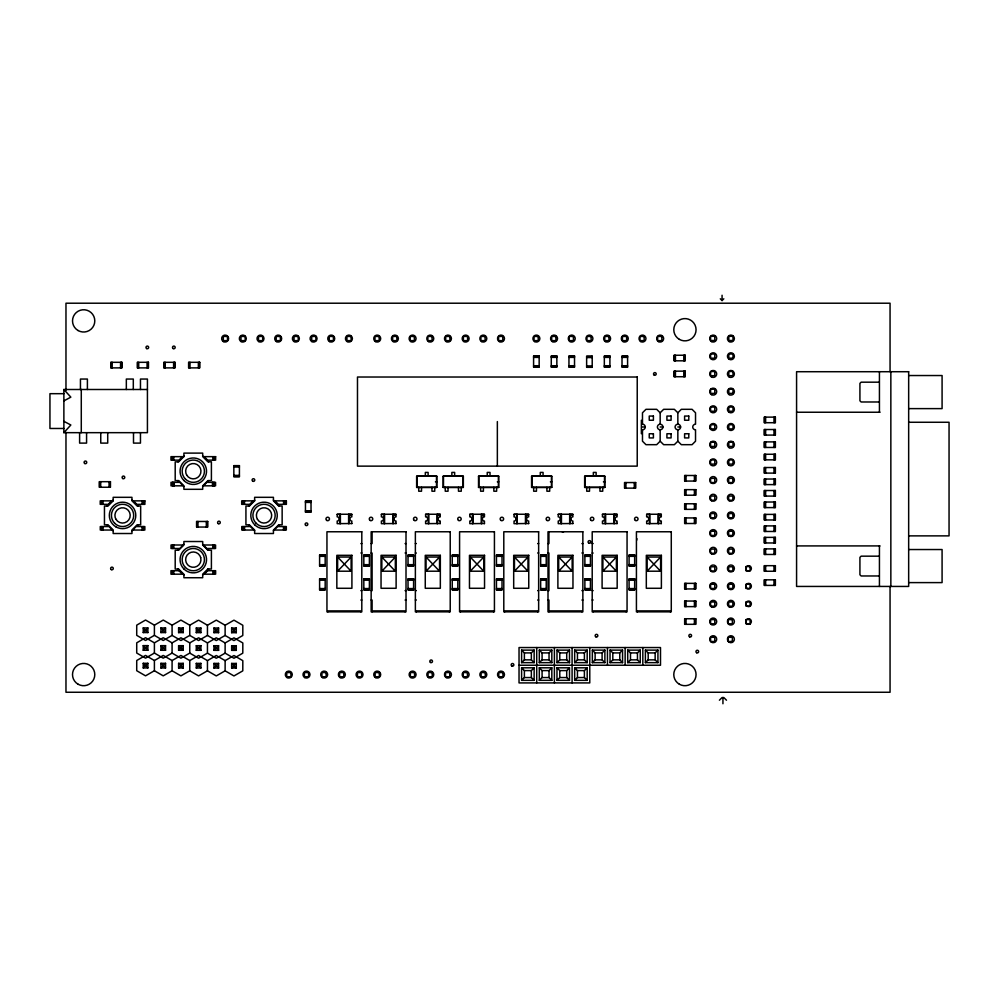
<?xml version="1.0" encoding="UTF-8"?>
<svg xmlns="http://www.w3.org/2000/svg" width="999" height="999" viewBox="0 0 999 999"><rect width="100%" height="100%" fill="white"/><g stroke="black" fill="none" stroke-linecap="round" stroke-linejoin="round"><path stroke-width="1.5" d="M154.408 660.526L145.567 655.419L136.726 660.501L136.713 670.716L145.542 675.836L154.395 670.741L154.408 660.526L163.249 655.431L172.09 660.551L172.078 670.766L180.906 675.873L189.76 670.791L198.589 675.898L207.442 670.804L216.271 675.923L225.112 670.829L233.953 675.948L242.794 670.853L242.819 660.651L233.978 655.531L225.137 660.626L225.112 670.829M154.395 653.059L154.408 642.844L145.567 637.724L136.726 642.819L136.713 653.034L145.542 658.141L154.395 653.059L163.224 658.166L172.078 653.084L180.906 658.191L189.76 653.096L189.773 642.894L198.614 637.799L207.455 642.919L207.442 653.121L198.589 658.216L189.76 653.096M154.395 635.364L154.408 625.162L145.567 620.042L136.726 625.137L136.713 635.352L145.542 640.459L154.395 635.364L163.224 640.484L172.078 635.389L172.09 625.187L180.931 620.092L189.773 625.212L198.614 620.117L207.455 625.237L216.296 620.142L225.137 625.249L225.112 635.464L233.953 640.584L242.794 635.489L242.819 625.274L233.978 620.167L225.137 625.249M172.078 653.084L172.09 642.869L180.931 637.774L189.773 642.894M189.76 670.791L189.773 660.576L198.614 655.481L207.455 660.601L216.296 655.506L225.137 660.626M172.078 635.389L180.906 640.509L189.76 635.414L189.773 625.212M207.442 670.804L207.455 660.601M189.76 635.414L198.589 640.534L207.442 635.439L207.455 625.237M207.442 653.121L216.271 658.241L225.112 653.146L225.137 642.944L216.296 637.824L207.455 642.919M337.625 571.203L351.124 557.042L351.124 571.203L337.625 571.203L337.625 557.042L351.124 557.042M381.83 571.203L395.342 557.042L395.342 571.203L381.83 571.203L381.83 557.042L395.342 557.042M426.036 571.203L439.548 557.042L439.548 571.203L426.036 571.203L426.036 557.042L439.548 557.042M470.254 571.203L483.766 557.042L483.766 571.203L470.254 571.203L470.254 557.042L483.766 557.042M514.46 571.203L527.971 557.042L527.971 571.203L514.46 571.203L514.46 557.042L527.971 557.042M558.678 571.203L572.177 557.042L572.177 571.203L558.678 571.203L558.678 557.042L572.177 557.042M602.884 571.203L616.395 557.042L616.395 571.203L602.884 571.203L602.884 557.042L616.395 557.042M647.09 571.203L660.601 557.042L660.601 571.203L647.09 571.203L647.09 557.042L660.601 557.042M140.459 389.498L140.459 379.046L147.427 379.046L147.427 432.667L63.874 432.667L70.842 425L63.874 421.316M143.244 632.567L147.864 627.946L147.864 632.567L143.244 632.567L143.244 627.946L147.864 627.946M143.244 650.249L147.864 645.629L147.864 650.249L143.244 650.249L143.244 645.629L147.864 645.629M160.926 632.579L165.547 627.971L165.547 632.579L160.926 632.579L160.926 627.971L165.547 627.971M143.244 667.931L147.864 663.311L147.864 667.931L143.244 667.931L143.244 663.311L147.864 663.311M160.926 650.274L165.547 645.654L165.547 650.274L160.926 650.274L160.926 645.654L165.547 645.654M178.609 632.604L183.229 627.996L183.229 632.604L178.609 632.604L178.609 627.996L183.229 627.996M160.926 667.956L165.547 663.336L165.547 667.956L160.926 667.956L160.926 663.336L165.547 663.336M178.609 650.287L183.229 645.679L183.229 650.287L178.609 650.287L178.609 645.679L183.229 645.679M196.291 632.629L200.911 628.021L200.911 632.629L196.291 632.629L196.291 628.021L200.911 628.021M178.609 667.981L183.229 663.361L183.229 667.981L178.609 667.981L178.609 663.361L183.229 663.361M196.291 650.312L200.911 645.704L200.911 650.312L196.291 650.312L196.291 645.704L200.911 645.704M213.973 632.654L218.594 628.034L218.594 632.654L213.973 632.654L213.973 628.034L218.594 628.034M196.291 667.994L200.911 663.386L200.911 667.994L196.291 667.994L196.291 663.386L200.911 663.386M213.973 650.337L218.594 645.729L218.594 650.337L213.973 650.337L213.973 645.729L218.594 645.729M231.656 632.679L236.276 628.059L236.276 632.679L231.656 632.679L231.656 628.059L236.276 628.059M213.973 668.019L218.594 663.411L218.594 668.019L213.973 668.019L213.973 663.411L218.594 663.411M231.656 650.361L236.276 645.741L236.276 650.361L231.656 650.361L231.656 645.741L236.276 645.741M231.656 668.044L236.276 663.436L236.276 668.044L231.656 668.044L231.656 663.436L236.276 663.436M416.633 487.387L436.825 487.387L436.825 476.248L416.633 476.248L416.633 487.387L436.825 487.387M416.633 476.248L436.825 476.248M443.156 487.387L463.349 487.387L463.349 476.248L443.156 476.248L443.156 487.387L463.349 487.387M443.156 476.248L463.349 476.248M478.533 487.387L498.726 487.387L498.726 476.248L478.533 476.248L478.533 487.387L498.726 487.387M478.533 476.248L498.726 476.248M531.58 487.387L551.773 487.387L551.773 476.248L531.58 476.248L531.58 487.387L551.773 487.387M720.291 298.788L722.065 300.549L723.825 298.788M531.58 476.248L551.773 476.248M584.64 487.387L604.832 487.387L604.832 476.248L584.64 476.248L584.64 487.387L604.832 487.387M660.164 424.213L660.164 412.787L663.648 409.315L674.362 409.315L677.846 412.787L677.846 424.213M584.64 476.248L604.832 476.248M677.846 412.787L681.33 409.315L692.057 409.315L695.529 412.787L695.529 424.213A2.785 2.785 0 0 0 692.744 426.998A2.785 2.785 0 0 0 695.529 429.782L695.529 441.196L692.057 444.68L681.33 444.68L677.846 441.196L677.846 429.782M660.164 429.782L660.164 441.196L656.68 444.68L645.966 444.68L642.482 441.196L642.482 429.782A2.785 2.785 0 0 0 645.267 426.998A2.785 2.785 0 0 0 642.482 424.213L642.482 412.787L645.966 409.315L656.68 409.315L660.164 412.787M677.846 441.196L674.362 444.68L663.648 444.68L660.164 441.196M521.603 662.649L524.388 659.864L531.356 659.864L534.14 662.649L521.603 662.649L521.603 650.124L534.14 650.124L534.14 662.649M531.356 659.864L531.356 652.909L534.14 650.124M521.603 680.344L524.388 677.559L531.356 677.559L534.14 680.344L521.603 680.344L521.603 667.807L534.14 667.807L534.14 680.344M521.603 667.807L524.388 670.591L531.356 670.591L534.14 667.807M539.298 662.649L542.082 659.864L549.038 659.864L551.823 662.649L539.298 662.649L539.298 650.124L551.823 650.124L551.823 662.649M549.038 659.864L549.038 652.909L551.823 650.124M539.298 680.344L542.082 677.559L549.038 677.559L551.823 680.344L539.298 680.344L539.298 667.807L551.823 667.807L551.823 680.344M539.298 667.807L542.082 670.591L549.038 670.591L551.823 667.807M556.98 662.649L559.765 659.864L566.72 659.864L569.505 662.649L556.98 662.649L556.98 650.124L569.505 650.124L569.505 662.649M566.72 659.864L566.72 652.909L569.505 650.124M556.98 680.344L559.765 677.559L566.72 677.559L569.505 680.344L556.98 680.344L556.98 667.807L569.505 667.807L569.505 680.344M556.98 667.807L559.765 670.591L566.72 670.591L569.505 667.807M574.662 662.649L577.447 659.864L584.403 659.864L587.187 662.649L574.662 662.649L574.662 650.124L587.187 650.124L587.187 662.649M584.403 659.864L584.403 652.909L587.187 650.124M574.662 680.344L577.447 677.559L584.403 677.559L587.187 680.344L574.662 680.344L574.662 667.807L587.187 667.807L587.187 680.344M574.662 667.807L577.447 670.591L584.403 670.591L587.187 667.807M592.345 662.649L595.129 659.864L602.097 659.864L604.882 662.649L592.345 662.649L592.345 650.124L604.882 650.124L604.882 662.649M602.097 659.864L602.097 652.909L604.882 650.124M610.027 662.649L612.812 659.864L619.78 659.864L622.564 662.649L610.027 662.649L610.027 650.124L622.564 650.124L622.564 662.649M619.78 659.864L619.78 652.909L622.564 650.124M627.709 662.649L630.494 659.864L637.462 659.864L640.247 662.649L627.709 662.649L627.709 650.124L640.247 650.124L640.247 662.649M627.709 650.124L630.494 652.909L637.462 652.909L640.247 650.124M645.391 662.649L648.189 659.864L655.144 659.864L657.929 662.649L645.391 662.649L645.391 650.124L657.929 650.124L657.929 662.649M655.144 659.864L655.144 652.909L657.929 650.124M719.405 700.212L722.065 697.564L723.825 697.564L726.485 700.212M154.408 625.162L163.249 620.067L172.09 625.187M154.408 642.844L163.249 637.749L172.09 642.869M172.09 660.551L180.931 655.456L189.773 660.576M225.112 635.464L216.271 640.559L207.442 635.439M172.078 670.766L163.224 675.848L154.395 670.741M225.137 642.944L233.978 637.849L242.819 642.956L242.794 653.171L233.953 658.266L225.112 653.146M63.874 400.886L70.842 397.152L63.874 389.498L147.427 389.498M245.317 336.451L240.996 336.451L240.996 340.634L245.18 340.634L245.18 336.451M280.519 336.451L276.199 336.451L276.199 340.634L280.382 340.634L280.382 336.451M316.046 336.451L311.725 336.451L311.725 340.634L315.909 340.634L315.909 336.451M351.248 336.451L346.928 336.451L346.928 340.634L351.111 340.634L351.111 336.451M396.99 336.451L392.669 336.451L392.669 340.634L396.853 340.634L396.853 336.451M432.192 336.451L427.872 336.451L427.872 340.634L432.055 340.634L432.055 336.451M502.922 336.451L498.601 336.451L498.601 340.634L502.784 340.634L502.784 336.451M556.056 336.451L551.723 336.451L551.723 340.634L555.906 340.634L555.906 336.451M591.246 336.451L586.925 336.451L586.925 340.634L591.108 340.634L591.108 336.451M626.785 336.451L622.452 336.451L622.452 340.634L626.635 340.634L626.635 336.451M661.987 336.451L657.654 336.451L657.654 340.634L661.837 340.634L661.837 336.451M533.591 356.343L539.16 356.343M551.273 356.343L556.843 356.343M568.955 356.343L574.525 356.343M604.333 356.343L609.902 356.343M622.015 356.343L627.584 356.343M586.638 356.518L592.207 356.518M533.591 357.38L539.16 357.38M551.273 357.38L556.843 357.38M568.955 357.38L574.525 357.38M604.333 357.38L609.902 357.38M622.015 357.38L627.584 357.38M586.638 357.555L592.207 357.555M714.784 358.179L710.601 358.179L710.601 354.008L714.784 354.008L714.784 358.329M733.004 358.179L728.82 358.179L728.82 354.008L733.004 354.008L733.004 358.329M533.591 365.734L539.16 365.734M551.273 365.734L556.843 365.734M568.955 365.734L574.525 365.734M604.333 365.734L609.902 365.734M622.015 365.734L627.584 365.734M586.638 365.909L592.207 365.909M533.591 366.783L539.16 366.783M551.273 366.783L556.843 366.783M568.955 366.783L574.525 366.783M604.333 366.783L609.902 366.783M622.015 366.783L627.584 366.783M586.638 366.958L592.207 366.958M908.665 375.537L942.082 375.537L942.082 408.616L908.665 408.616M878.958 382.18L861.126 382.18L859.927 383.379L859.927 400.786L861.126 401.985L878.958 401.985M714.784 393.381L710.601 393.381L710.601 389.21L714.784 389.21L714.784 393.531M733.004 393.381L728.82 393.381L728.82 389.21L733.004 389.21L733.004 393.531M63.874 393.681L49.95 393.681L49.95 428.471L63.874 428.471M796.578 412.237L880.032 412.237M908.665 422.265L949.05 422.265L949.05 535.876L908.665 535.876M642.482 426.998L645.267 426.998M660.164 426.998L662.949 426.998A2.785 2.785 0 0 0 658.778 424.587A2.785 2.785 0 0 0 658.778 429.408A2.785 2.785 0 0 0 662.949 426.998M677.846 426.998L680.631 426.998A2.785 2.785 0 0 1 676.46 429.408A2.785 2.785 0 0 1 676.46 424.587A2.785 2.785 0 0 1 680.631 426.998M714.784 428.908L710.601 428.908L710.601 424.737L714.784 424.737L714.784 429.058M733.004 428.908L728.82 428.908L728.82 424.737L733.004 424.737L733.004 429.058M183.903 455.894L177.984 461.838M202.697 455.894L208.616 461.8M714.784 464.11L710.601 464.11L710.601 459.94L714.784 459.94L714.784 464.26M733.004 464.11L728.82 464.11L728.82 459.94L733.004 459.94L733.004 464.26M233.841 465.984L239.41 465.984M233.841 467.033L239.41 467.033M233.841 475.387L239.41 475.387M233.841 476.423L239.41 476.423M435.439 481.818L436.825 481.818M497.327 481.818L498.726 481.818M550.387 481.818L551.773 481.818M603.433 481.818L604.832 481.818M179.021 482.342L171.016 482.342L171.016 485.826L182.505 485.826M207.567 482.342L215.572 482.342L215.572 485.826L204.083 485.826M183.903 486.525L177.984 480.606M202.697 486.525L208.616 480.606M113.162 500.099L107.243 506.056M131.955 500.099L137.874 506.018M254.633 500.099L248.714 506.056M273.439 500.099L279.358 506.018M714.784 500.224L710.601 500.224L710.601 496.053L714.784 496.053L714.784 500.374M305.457 501.348L311.026 501.348M305.457 502.397L311.026 502.397M305.457 510.751L311.026 510.751M305.457 511.8L311.026 511.8M351.81 523.513L337.187 523.651L337.187 521.041A2.085 2.085 0 0 0 339.273 518.956A2.085 2.085 0 0 0 337.187 516.87L337.187 514.248L351.81 514.248L351.81 516.87A2.085 2.085 0 0 0 349.725 518.956A2.085 2.085 0 0 0 351.81 521.041L351.81 523.651M396.016 523.513L381.393 523.651L381.393 521.041A2.085 2.085 0 0 0 383.491 518.956A2.085 2.085 0 0 0 381.393 516.87L381.393 514.248L396.016 514.248L396.016 516.87A2.085 2.085 0 0 0 393.931 518.956A2.085 2.085 0 0 0 396.016 521.041L396.016 523.651M440.234 523.513L425.611 523.651L425.611 521.041A2.085 2.085 0 0 0 427.697 518.956A2.085 2.085 0 0 0 425.611 516.87L425.611 514.248L440.234 514.248L440.234 516.87A2.085 2.085 0 0 0 438.136 518.956A2.085 2.085 0 0 0 440.234 521.041L440.234 523.651M484.44 523.513L469.817 523.651L469.817 521.041A2.085 2.085 0 0 0 471.915 518.956A2.085 2.085 0 0 0 469.817 516.87L469.817 514.248L484.44 514.248L484.44 516.87A2.085 2.085 0 0 0 482.355 518.956A2.085 2.085 0 0 0 484.44 521.041L484.44 523.651M528.658 523.513L514.035 523.651L514.035 521.041A2.085 2.085 0 0 0 516.121 518.956A2.085 2.085 0 0 0 514.035 516.87L514.035 514.248L528.658 514.248L528.658 516.87A2.085 2.085 0 0 0 526.56 518.956A2.085 2.085 0 0 0 528.658 521.041L528.658 523.651M572.864 523.513L558.241 523.651L558.241 521.041A2.085 2.085 0 0 0 560.327 518.956A2.085 2.085 0 0 0 558.241 516.87L558.241 514.248L572.864 514.248L572.864 516.87A2.085 2.085 0 0 0 570.779 518.956A2.085 2.085 0 0 0 572.864 521.041L572.864 523.651M617.07 523.513L602.459 523.651L602.459 521.041A2.085 2.085 0 0 0 604.545 518.956A2.085 2.085 0 0 0 602.459 516.87L602.459 514.248L617.07 514.248L617.07 516.87A2.085 2.085 0 0 0 614.984 518.956A2.085 2.085 0 0 0 617.07 521.041L617.07 523.651M661.288 523.513L646.665 523.651L646.665 521.041A2.085 2.085 0 0 0 648.751 518.956A2.085 2.085 0 0 0 646.665 516.87L646.665 514.248L661.288 514.248L661.288 516.87A2.085 2.085 0 0 0 659.203 518.956A2.085 2.085 0 0 0 661.288 521.041L661.288 523.651M337.187 514.398L339.897 514.398L339.897 523.651M351.81 514.398L349.101 514.398L349.101 523.651M381.393 514.398L384.116 514.398L384.116 523.651M396.016 514.398L393.306 514.398L393.306 523.651M425.611 514.398L428.321 514.398L428.321 523.651M440.234 514.398L437.525 514.398L437.525 523.651M469.817 514.398L472.527 514.398L472.527 523.651M484.44 514.398L481.73 514.398L481.73 523.651M514.035 514.398L516.745 514.398L516.745 523.651M528.658 514.398L525.949 514.398L525.949 523.651M558.241 514.398L560.951 514.398L560.951 523.651M572.864 514.398L570.154 514.398L570.154 523.651M602.459 514.398L605.169 514.398L605.169 523.651M617.07 514.398L614.36 514.398L614.36 523.651M646.665 514.398L649.375 514.398L649.375 523.651M661.288 514.398L658.578 514.398L658.578 523.651M108.292 526.56L100.275 526.56L100.275 530.032L111.763 530.032M136.838 526.56L144.843 526.56L144.843 530.032L133.354 530.032M249.762 526.56L241.758 526.56L241.758 530.032L253.247 530.032M278.309 526.56L286.313 526.56L286.313 530.032L274.825 530.032M113.162 530.731L107.243 524.812M131.955 530.731L137.874 524.812M254.633 530.731L248.714 524.812M273.439 530.731L279.358 524.812M714.784 535.427L710.601 535.427L710.601 531.256L714.784 531.256L714.784 535.576M732.841 535.427L728.671 535.427L728.671 531.256L732.841 531.256L732.841 535.576M360.864 543.606L361.8 543.606M371.153 543.543L372.103 543.543L372.103 531.768M405.07 543.606L406.006 543.606M415.372 543.543L416.308 543.543M537.699 543.606L538.648 543.606M548.001 543.543L548.938 543.543L548.938 531.768M581.918 543.606L582.854 543.606M592.207 543.543L593.156 543.543M183.903 544.305L177.984 550.224M202.697 544.305L208.616 550.224M182.505 545.004L171.016 545.004L171.016 548.488L179.021 548.488M204.083 545.004L215.572 545.004L215.572 548.488L207.567 548.488M796.578 545.916L880.032 545.916M908.665 549.537L942.082 549.537L942.082 582.604L908.665 582.604M360.864 552.984L361.8 552.984M371.153 553.046L372.103 553.046L372.103 590.634L371.153 590.634M405.07 552.984L406.006 552.984M415.372 553.046L416.308 553.046M537.699 552.984L538.648 552.984M548.001 553.046L548.938 553.046L548.938 590.634L548.001 590.634M581.918 552.984L582.854 552.984M592.207 553.046L593.156 553.046M319.605 555.294L325.174 555.294M363.823 555.294L369.393 555.294M408.029 555.294L413.598 555.294M452.247 555.294L457.817 555.294M496.453 555.294L502.022 555.294M540.659 555.294L546.228 555.294M584.877 555.294L590.446 555.294M629.083 555.294L634.652 555.294M878.958 556.168L861.126 556.168L859.927 557.367L859.927 574.775L861.126 575.973L878.958 575.973M319.605 556.331L325.174 556.331M363.823 556.331L369.393 556.331M408.029 556.331L413.598 556.331M452.247 556.331L457.817 556.331M496.453 556.331L502.022 556.331M540.659 556.331L546.228 556.331M584.877 556.331L590.446 556.331M629.083 556.331L634.652 556.331M319.605 564.685L325.174 564.685M363.823 564.685L369.393 564.685M408.029 564.685L413.598 564.685M452.247 564.685L457.817 564.685M496.453 564.685L502.022 564.685M540.659 564.685L546.228 564.685M584.877 564.685L590.446 564.685M629.083 564.685L634.652 564.685M319.605 565.734L325.174 565.734M363.823 565.734L369.393 565.734M408.029 565.734L413.598 565.734M452.247 565.734L457.817 565.734M496.453 565.734L502.022 565.734M540.659 565.734L546.228 565.734M584.877 565.734L590.446 565.734M629.083 565.734L634.652 565.734M714.784 570.953L710.601 570.953L710.601 566.783L714.784 566.783L714.784 571.103M183.903 574.949L177.984 569.03M202.697 574.949L208.616 568.993M319.605 579.158L325.174 579.158M363.823 579.158L369.393 579.158M408.029 579.158L413.598 579.158M452.247 579.158L457.817 579.158M496.453 579.158L502.022 579.158M540.659 579.158L546.228 579.158M584.877 579.158L590.446 579.158M629.083 579.158L634.652 579.158M319.605 580.207L325.174 580.207M363.823 580.207L369.393 580.207M408.029 580.207L413.598 580.207M452.247 580.207L457.817 580.207M496.453 580.207L502.022 580.207M540.659 580.207L546.228 580.207M584.877 580.207L590.446 580.207M629.083 580.207L634.652 580.207M319.605 588.561L325.174 588.561M363.823 588.561L369.393 588.561M408.029 588.561L413.598 588.561M452.247 588.561L457.817 588.561M496.453 588.561L502.022 588.561M540.659 588.561L546.228 588.561M584.877 588.561L590.446 588.561M629.083 588.561L634.652 588.561M319.605 589.61L325.174 589.61M363.823 589.61L369.393 589.61M408.029 589.61L413.598 589.61M452.247 589.61L457.817 589.61M496.453 589.61L502.022 589.61M540.659 589.61L546.228 589.61M584.877 589.61L590.446 589.61M629.083 589.61L634.652 589.61M360.864 590.634L361.8 590.634M405.07 590.634L406.006 590.634M415.372 590.634L416.308 590.634M537.699 590.634L538.648 590.634M581.918 590.634L582.854 590.634M592.207 590.634L593.156 590.634M360.864 600.049L361.8 600.049M371.153 600.012L372.103 600.012L372.103 611.838M405.07 600.049L406.006 600.049M415.372 600.012L416.308 600.012M537.699 600.049L538.648 600.049M548.001 600.012L548.938 600.012L548.938 611.838M581.918 600.049L582.854 600.049M592.207 600.012L593.156 600.012M714.784 606.156L710.601 606.156L710.601 601.985L714.784 601.985L714.784 606.306M372.103 610.889L405.07 610.889L405.07 611.838M548.938 610.889L581.918 610.889L581.918 611.838M750.087 623.763L745.903 623.763L745.903 619.592L750.087 619.592L750.087 623.913M714.784 641.483L710.601 641.483L710.601 637.3L714.784 637.3L714.784 641.62M732.379 641.483L728.196 641.483L728.196 637.3L732.379 637.3L732.379 641.62M521.603 650.124L524.388 652.909L531.356 652.909M539.298 650.124L542.082 652.909L549.038 652.909M556.98 650.124L559.765 652.909L566.72 652.909M574.662 650.124L577.447 652.909L584.403 652.909M592.345 650.124L595.129 652.909L602.097 652.909M610.027 650.124L612.812 652.909L619.78 652.909M645.391 650.124L648.189 652.909L655.144 652.909M519.03 665.234L660.501 665.234L660.501 647.552L519.03 647.552L519.03 682.916L589.772 682.916L589.772 647.552M308.753 672.564L304.42 672.564L304.42 676.748L308.604 676.748L308.604 672.564M379.483 672.564L375.149 672.564L375.149 676.748L379.333 676.748L379.333 672.564M432.38 672.564L428.059 672.564L428.059 676.748L432.23 676.748L432.23 672.564M467.582 672.564L463.261 672.564L463.261 676.748L467.432 676.748L467.432 672.564M503.109 672.564L498.788 672.564L498.788 676.748L502.959 676.748L502.959 672.564M647.09 557.042L660.601 571.203M602.884 557.042L616.395 571.203M558.678 557.042L572.177 571.203M514.46 557.042L527.971 571.203M470.254 557.042L483.766 571.203M426.036 557.042L439.548 571.203M381.83 557.042L395.342 571.203M337.625 557.042L351.124 571.203M236.276 632.679L231.656 628.059M218.594 632.654L213.973 628.034M236.276 650.361L231.656 645.741M200.911 632.629L196.291 628.021M218.594 650.337L213.973 645.729M236.276 668.044L231.656 663.436M183.229 632.604L178.609 627.996M200.911 650.312L196.291 645.704M218.594 668.019L213.973 663.411M165.547 632.579L160.926 627.971M183.229 650.287L178.609 645.679M200.911 667.994L196.291 663.386M147.864 632.567L143.244 627.946M165.547 650.274L160.926 645.654M183.229 667.981L178.609 663.361M147.864 650.249L143.244 645.629M165.547 667.956L160.926 663.336M147.864 667.931L143.244 663.311M890.846 371.715L890.846 586.438M890.059 371.678L890.059 303.209L65.971 303.209L65.971 390.347M890.059 586.438L890.059 692.257L65.971 692.257L65.971 432.367M879.432 371.715L879.432 412.237M879.432 545.916L879.432 586.438M775.024 417.132L775.024 422.702M775.024 429.52L775.024 435.089M775.024 441.895L775.024 447.465M775.024 454.27L775.024 459.84M775.024 467.532L775.024 473.101M775.024 479.033L775.024 484.602M775.024 490.521L775.024 496.091M775.024 502.022L775.024 507.592M775.024 514.398L775.024 519.967M775.024 525.899L775.024 531.468M775.024 537.387L775.024 542.957M775.024 548.888L775.024 554.457M775.024 565.684L775.024 571.253M775.024 579.832L775.024 585.402M773.988 417.132L773.988 422.702M773.988 429.52L773.988 435.089M773.988 441.895L773.988 447.465M773.988 454.27L773.988 459.84M773.988 467.532L773.988 473.101M773.988 479.033L773.988 484.602M773.988 490.521L773.988 496.091M773.988 502.022L773.988 507.592M773.988 514.398L773.988 519.967M773.988 525.899L773.988 531.468M773.988 537.387L773.988 542.957M773.988 548.888L773.988 554.457M773.988 565.684L773.988 571.253M773.988 579.832L773.988 585.402M765.634 417.132L765.634 422.702M765.634 429.52L765.634 435.089M765.634 441.895L765.634 447.465M765.634 454.27L765.634 459.84M765.634 467.532L765.634 473.101M765.634 479.033L765.634 484.602M765.634 490.521L765.634 496.091M765.634 502.022L765.634 507.592M765.634 514.398L765.634 519.967M765.634 525.899L765.634 531.468M765.634 537.387L765.634 542.957M765.634 548.888L765.634 554.457M765.634 565.684L765.634 571.253M765.634 579.832L765.634 585.402M764.585 417.132L764.585 422.702M764.585 429.52L764.585 435.089M764.585 441.895L764.585 447.465M764.585 454.27L764.585 459.84M764.585 467.532L764.585 473.101M764.585 479.033L764.585 484.602M764.585 490.521L764.585 496.091M764.585 502.022L764.585 507.592M764.585 514.398L764.585 519.967M764.585 525.899L764.585 531.468M764.585 537.387L764.585 542.957M764.585 548.888L764.585 554.457M764.585 565.684L764.585 571.253M764.585 579.832L764.585 585.402M722.939 697.564L722.939 703.758M722.065 295.242L722.065 300.549M695.454 475.499L695.454 481.068M695.454 489.647L695.454 495.217M695.454 503.783L695.454 509.353M695.454 517.932L695.454 523.501M695.454 583.366L695.454 588.935M695.454 601.048L695.454 606.618M695.454 618.743L695.454 624.313M694.405 475.499L694.405 481.068M694.405 489.647L694.405 495.217M694.405 503.783L694.405 509.353M694.405 517.932L694.405 523.501M694.405 583.366L694.405 588.935M694.405 601.048L694.405 606.618M694.405 618.743L694.405 624.313M686.051 475.499L686.051 481.068M686.051 489.647L686.051 495.217M686.051 503.783L686.051 509.353M686.051 517.932L686.051 523.501M686.051 583.366L686.051 588.935M686.051 601.048L686.051 606.618M686.051 618.743L686.051 624.313M685.002 475.499L685.002 481.068M685.002 489.647L685.002 495.217M685.002 503.783L685.002 509.353M685.002 517.932L685.002 523.501M685.002 583.366L685.002 588.935M685.002 601.048L685.002 606.618M685.002 618.743L685.002 624.313M684.839 355.244L684.839 360.814M684.839 371.153L684.839 376.723M683.791 355.244L683.791 360.814M683.791 371.153L683.791 376.723M675.436 355.244L675.436 360.814M675.436 371.153L675.436 376.723M674.4 355.244L674.4 360.814M674.4 371.153L674.4 376.723M670.329 611.838L670.329 610.889L637.362 610.889L637.362 611.838M658.928 517.432L658.928 520.479M658.091 514.248L658.091 523.651M649.862 514.248L649.862 523.651M648.189 652.909L648.189 659.864M642.819 647.552L642.819 665.234M641.37 420.242L641.37 433.753M637.462 652.909L637.462 659.864M635.327 482.567L635.327 488.136M634.278 482.567L634.278 488.136M630.494 652.909L630.494 659.864M626.123 611.838L626.123 610.889L593.156 610.889L593.156 611.838M625.923 482.567L625.923 488.136M625.137 647.552L625.137 665.234M624.875 482.567L624.875 488.136M613.886 514.248L613.886 523.651M612.812 652.909L612.812 659.864M607.454 647.552L607.454 665.234M605.644 514.248L605.644 523.651M604.807 517.432L604.807 520.479M604.495 476.573L604.495 487.05M602.734 487.387L602.734 491.221L599.949 491.221L599.949 487.387M596.128 476.248L596.128 472.415L593.344 472.415L593.344 476.248M595.129 652.909L595.129 659.864M589.51 487.387L589.51 491.221L586.725 491.221L586.725 487.387M584.964 476.573L584.964 487.05M584.403 670.591L584.403 677.559M577.447 652.909L577.447 659.864M577.447 670.591L577.447 677.559M572.09 647.552L572.09 682.916M570.516 517.432L570.516 520.479M569.667 514.248L569.667 523.651M566.72 670.591L566.72 677.559M561.438 514.248L561.438 523.651M560.601 517.432L560.601 520.479M559.765 652.909L559.765 659.864M559.765 670.591L559.765 677.559M554.395 647.552L554.395 682.916M551.436 476.573L551.436 487.05M549.687 487.387L549.687 491.221L546.903 491.221L546.903 487.387M549.038 670.591L549.038 677.559M543.069 476.248L543.069 472.415L540.284 472.415L540.284 476.248M542.082 652.909L542.082 659.864M542.082 670.591L542.082 677.559M537.699 611.838L537.699 610.889L504.732 610.889L504.732 611.838M536.713 647.552L536.713 682.916M536.463 487.387L536.463 491.221L533.678 491.221L533.678 487.387M531.918 476.573L531.918 487.05M531.356 670.591L531.356 677.559M526.298 517.432L526.298 520.479M525.462 514.248L525.462 523.651M524.388 652.909L524.388 659.864M524.388 670.591L524.388 677.559M517.22 514.248L517.22 523.651M516.383 517.432L516.383 520.479M498.389 476.573L498.389 487.05M497.352 421.578L497.352 466.133M496.628 487.387L496.628 491.221L493.843 491.221L493.843 487.387M493.494 611.838L493.494 610.889L460.527 610.889L460.527 611.838M490.022 476.248L490.022 472.415L487.237 472.415L487.237 476.248M483.404 487.387L483.404 491.221L480.619 491.221L480.619 487.387M482.092 517.432L482.092 520.479M481.256 514.248L481.256 523.651M478.871 476.573L478.871 487.05M473.014 514.248L473.014 523.651M463.024 476.573L463.024 487.05M461.263 487.387L461.263 491.221L458.479 491.221L458.479 487.387M454.645 476.248L454.645 472.415L451.86 472.415L451.86 476.248M449.275 611.838L449.275 610.889L416.308 610.889L416.308 611.838M448.039 487.387L448.039 491.221L445.254 491.221L445.254 487.387M443.494 476.573L443.494 487.05M437.038 514.248L437.038 523.651M436.488 476.573L436.488 487.05M434.74 487.387L434.74 491.221L431.955 491.221L431.955 487.387M428.796 514.248L428.796 523.651M428.121 476.248L428.121 472.415L425.337 472.415L425.337 476.248M427.959 517.432L427.959 520.479M421.516 487.387L421.516 491.221L418.718 491.221L418.718 487.387M416.97 476.573L416.97 487.05M393.668 517.432L393.668 520.479M392.832 514.248L392.832 523.651M384.59 514.248L384.59 523.651M383.753 517.432L383.753 520.479M360.864 611.838L360.864 610.889L327.884 610.889L327.884 611.838M349.45 517.432L349.45 520.479M348.614 514.248L348.614 523.651M340.384 514.248L340.384 523.651M339.548 517.432L339.548 520.479M284.977 500.861L284.977 504.345M284.927 526.56L284.927 530.032M283.591 500.861L283.591 504.345M283.529 526.56L283.529 530.032M244.48 500.861L244.48 504.345M244.543 526.56L244.543 530.032M243.094 500.861L243.094 504.345M243.144 526.56L243.144 530.032M214.236 456.655L214.236 460.139M214.186 482.342L214.186 485.826M214.186 545.004L214.186 548.488M214.236 570.691L214.236 574.175M213.836 482.342L213.836 485.826M212.849 456.655L212.849 460.139M212.849 570.691L212.849 574.175M212.787 482.342L212.787 485.826M212.787 545.004L212.787 548.488M212.45 482.342L212.45 485.826M207.367 521.478L207.367 527.047M206.318 521.478L206.318 527.047M199.4 362.312L199.4 367.882M198.364 362.312L198.364 367.882M197.964 521.478L197.964 527.047M196.915 521.478L196.915 527.047M190.01 362.312L190.01 367.882M188.961 362.312L188.961 367.882M174.65 362.312L174.65 367.882M174.151 482.342L174.151 485.826M173.751 456.655L173.751 460.139M173.801 482.342L173.801 485.826M173.801 545.004L173.801 548.488M173.751 570.691L173.751 574.175M173.601 362.312L173.601 367.882M172.765 482.342L172.765 485.826M172.352 456.655L172.352 460.139M172.415 482.342L172.415 485.826M172.415 545.004L172.415 548.488M172.352 570.691L172.352 574.175M165.247 362.312L165.247 367.882M164.198 362.312L164.198 367.882M148.114 362.312L148.114 367.882M147.078 362.312L147.078 367.882M143.506 500.861L143.506 504.345M143.444 526.56L143.444 530.032M142.108 500.861L142.108 504.345M142.058 526.56L142.058 530.032M140.459 432.667L140.459 443.106L133.504 443.106L133.504 432.667M138.724 362.312L138.724 367.882M137.675 362.312L137.675 367.882M133.304 389.498L133.304 379.046L126.336 379.046L126.336 389.498M121.591 362.312L121.591 367.882M120.554 362.312L120.554 367.882M112.188 362.312L112.188 367.882M111.151 362.312L111.151 367.882M110.102 481.68L110.102 487.25M109.053 481.68L109.053 487.25M107.717 432.667L107.717 443.106L100.749 443.106L100.749 432.667M103.009 500.861L103.009 504.345M103.072 526.56L103.072 530.032M101.623 500.861L101.623 504.345M101.673 526.56L101.673 530.032M100.699 481.68L100.699 487.25M99.65 481.68L99.65 487.25M87.4 389.498L87.4 379.046L80.444 379.046L80.444 389.498M86.576 432.667L86.576 443.106L79.608 443.106L79.608 432.667M81.281 389.498L81.281 432.667M63.874 389.498L63.874 432.667M562.237 531.943A1.324 1.324 0 0 1 563.561 531.943M636.912 539.959A1.324 1.324 0 0 1 636.912 538.623M350.424 515.209L351.099 515.384L350.424 515.209M394.642 515.209L395.317 515.384L394.642 515.209M438.848 515.209L439.523 515.384L438.848 515.209M483.066 515.209L483.728 515.384L483.066 515.209M527.272 515.209L527.947 515.384L527.272 515.209M571.478 515.209L572.152 515.384L571.478 515.209M615.696 515.209L616.371 515.384L615.696 515.209M659.902 515.209L660.576 515.384L659.902 515.209M113.162 500.799L107.942 506.056L104.458 506.056L104.458 524.812L107.942 524.812L113.162 530.032L113.162 533.516L131.955 533.516L131.955 530.032L137.175 524.812L140.659 524.812L140.659 506.018L137.175 506.018L131.955 500.799L131.955 497.315L113.162 497.315L113.162 500.799M183.903 456.58L178.671 461.838L175.2 461.838L175.2 480.606L178.671 480.606L183.903 485.826L183.903 489.31L202.697 489.31L202.697 485.826L207.917 480.606L211.401 480.606L211.401 461.8L207.917 461.8L202.697 456.58L202.697 453.109L183.903 453.109L183.903 456.58M254.633 500.799L249.413 506.056L245.929 506.056L245.929 524.812L249.413 524.812L254.633 530.032L254.633 533.516L273.439 533.516L273.439 530.032L278.659 524.812L282.143 524.812L282.143 506.018L278.659 506.018L273.439 500.799L273.439 497.315L254.633 497.315L254.633 500.799M207.917 568.993L202.697 574.25L202.697 577.734L183.903 577.734L183.903 574.25L178.671 569.03L175.2 569.03L175.2 550.224L178.671 550.224L183.903 545.004L183.903 541.52L202.697 541.52L202.697 545.004L207.917 550.224L211.401 550.224L211.401 568.993L207.917 568.993M111.713 500.861L108.229 504.345L100.225 504.345L100.225 500.861L111.713 500.861M182.455 456.655L178.971 460.139L170.966 460.139L170.966 456.655L182.455 456.655M253.184 500.861L249.713 504.345L241.696 504.345L241.696 500.861L253.184 500.861M207.63 570.691L204.146 574.175L215.634 574.175L215.634 570.691L207.63 570.691M714.784 336.326L710.601 336.326L710.601 340.497L714.784 340.497L714.784 336.326M733.004 336.326L728.82 336.326L728.82 340.497L733.004 340.497L733.004 336.326M227.485 336.451L223.314 336.451L223.314 340.634L227.485 340.634L227.485 336.451M262.687 336.451L258.516 336.451L258.516 340.634L262.687 340.634L262.687 336.451M298.226 336.451L294.043 336.451L294.043 340.634L298.226 340.634L298.226 336.451M333.416 336.451L329.245 336.451L329.245 340.634L333.416 340.634L333.416 336.451M379.17 336.451L374.987 336.451L374.987 340.634L379.17 340.634L379.17 336.451M414.36 336.451L410.189 336.451L410.189 340.634L414.36 340.634L414.36 336.451M449.9 336.451L445.716 336.451L445.716 340.634L449.9 340.634L449.9 336.451M467.732 336.451L463.399 336.451L463.399 340.634L467.582 340.634L467.582 336.451M485.102 336.451L480.919 336.451L480.919 340.634L485.102 340.634L485.102 336.451M538.224 336.451L534.04 336.451L534.04 340.634L538.224 340.634L538.224 336.451M573.426 336.451L569.243 336.451L569.243 340.634L573.426 340.634L573.426 336.451M608.953 336.451L604.77 336.451L604.77 340.634L608.953 340.634L608.953 336.451M644.155 336.451L639.972 336.451L639.972 340.634L644.155 340.634L644.155 336.451M685.189 355.244L674.05 355.244L674.05 360.814L685.189 360.814L685.189 355.244M539.16 355.994L533.591 355.994L533.591 367.132L539.16 367.132L539.16 355.994M556.843 355.994L551.273 355.994L551.273 367.132L556.843 367.132L556.843 355.994M574.525 355.994L568.955 355.994L568.955 367.132L574.525 367.132L574.525 355.994M592.207 356.168L586.638 356.168L586.638 367.307L592.207 367.307L592.207 356.168M609.902 355.994L604.333 355.994L604.333 367.132L609.902 367.132L609.902 355.994M627.584 355.994L622.015 355.994L622.015 367.132L627.584 367.132L627.584 355.994M121.94 362.312L110.802 362.312L110.802 367.882L121.94 367.882L121.94 362.312M148.464 362.312L137.325 362.312L137.325 367.882L148.464 367.882L148.464 362.312M175 362.312L163.848 362.312L163.848 367.882L175 367.882L175 362.312M199.75 362.312L188.611 362.312L188.611 367.882L199.75 367.882L199.75 362.312M685.189 371.153L674.05 371.153L674.05 376.723L685.189 376.723L685.189 371.153M714.784 371.516L710.601 371.516L710.601 375.699L714.784 375.699L714.784 371.516M733.004 371.516L728.82 371.516L728.82 375.699L733.004 375.699L733.004 371.516M908.665 371.715L796.578 371.715L796.578 586.438L908.665 586.438L908.665 371.715M637.225 377.023L357.48 377.023L357.48 466.133L637.225 466.133L637.225 377.023M714.784 407.055L710.601 407.055L710.601 411.226L714.784 411.226L714.784 407.055M733.004 407.055L728.82 407.055L728.82 411.226L733.004 411.226L733.004 407.055M653.408 416.059L649.238 416.059L649.238 420.242L653.408 420.242L653.408 416.059M671.091 416.059L666.92 416.059L666.92 420.242L671.091 420.242L671.091 416.059M688.786 416.059L684.602 416.059L684.602 420.242L688.786 420.242L688.786 416.059M775.374 417.132L764.235 417.132L764.235 422.702L775.374 422.702L775.374 417.132M775.374 429.52L764.235 429.52L764.235 435.089L775.374 435.089L775.374 429.52M653.408 433.753L649.238 433.753L649.238 437.924L653.408 437.924L653.408 433.753M671.091 433.753L666.92 433.753L666.92 437.924L671.091 437.924L671.091 433.753M688.786 433.753L684.602 433.753L684.602 437.924L688.786 437.924L688.786 433.753M775.374 441.895L764.235 441.895L764.235 447.465L775.374 447.465L775.374 441.895M714.784 442.257L710.601 442.257L710.601 446.428L714.784 446.428L714.784 442.257M733.004 442.257L728.82 442.257L728.82 446.428L733.004 446.428L733.004 442.257M775.374 454.27L764.235 454.27L764.235 459.84L775.374 459.84L775.374 454.27M215.634 456.655L204.146 456.655L207.63 460.139L215.634 460.139L215.634 456.655M239.41 465.634L233.841 465.634L233.841 476.773L239.41 476.773L239.41 465.634M775.374 467.532L764.235 467.532L764.235 473.101L775.374 473.101L775.374 467.532M695.804 475.499L684.652 475.499L684.652 481.068L695.804 481.068L695.804 475.499M714.784 478.359L710.601 478.359L710.601 482.542L714.784 482.542L714.784 478.359M732.841 478.359L728.671 478.359L728.671 482.542L732.841 482.542L732.841 478.359M775.374 479.033L764.235 479.033L764.235 484.602L775.374 484.602L775.374 479.033M110.452 481.68L99.301 481.68L99.301 487.25L110.452 487.25L110.452 481.68M635.676 482.567L624.537 482.567L624.537 488.136L635.676 488.136L635.676 482.567M695.804 489.647L684.652 489.647L684.652 495.217L695.804 495.217L695.804 489.647M775.374 490.521L764.235 490.521L764.235 496.091L775.374 496.091L775.374 490.521M732.841 496.053L728.671 496.053L728.671 500.224L732.841 500.224L732.841 496.053M144.892 500.861L133.404 500.861L136.888 504.345L144.892 504.345L144.892 500.861M286.376 500.861L274.887 500.861L278.359 504.345L286.376 504.345L286.376 500.861M311.026 500.998L305.457 500.998L305.457 512.15L311.026 512.15L311.026 500.998M775.374 502.022L764.235 502.022L764.235 507.592L775.374 507.592L775.374 502.022M695.804 503.783L684.652 503.783L684.652 509.353L695.804 509.353L695.804 503.783M714.784 513.561L710.601 513.561L710.601 517.744L714.784 517.744L714.784 513.561M732.841 513.561L728.671 513.561L728.671 517.744L732.841 517.744L732.841 513.561M775.374 514.398L764.235 514.398L764.235 519.967L775.374 519.967L775.374 514.398M695.804 517.932L684.652 517.932L684.652 523.501L695.804 523.501L695.804 517.932M207.705 521.478L196.566 521.478L196.566 527.047L207.705 527.047L207.705 521.478M775.374 525.899L764.235 525.899L764.235 531.468L775.374 531.468L775.374 525.899M361.8 531.768L326.948 531.768L326.948 611.838L361.8 611.838L361.8 531.768M406.006 531.768L371.153 531.768L371.153 611.838L406.006 611.838L406.006 531.768M450.224 531.768L415.372 531.768L415.372 611.838L450.224 611.838L450.224 531.768M494.43 531.768L459.577 531.768L459.577 611.838L494.43 611.838L494.43 531.768M538.648 531.768L503.796 531.768L503.796 611.838L538.648 611.838L538.648 531.768M582.854 531.768L548.001 531.768L548.001 611.838L582.854 611.838L582.854 531.768M627.06 531.768L592.207 531.768L592.207 611.838L627.06 611.838L627.06 531.768M671.278 531.768L636.425 531.768L636.425 611.838L671.278 611.838L671.278 531.768M775.374 537.387L764.235 537.387L764.235 542.957L775.374 542.957L775.374 537.387M775.374 548.888L764.235 548.888L764.235 554.457L775.374 554.457L775.374 548.888M714.784 549.1L710.601 549.1L710.601 553.271L714.784 553.271L714.784 549.1M732.841 549.1L728.671 549.1L728.671 553.271L732.841 553.271L732.841 549.1M325.174 554.944L319.605 554.944L319.605 566.083L325.174 566.083L325.174 554.944M369.393 554.944L363.823 554.944L363.823 566.083L369.393 566.083L369.393 554.944M413.598 554.944L408.029 554.944L408.029 566.083L413.598 566.083L413.598 554.944M457.817 554.944L452.247 554.944L452.247 566.083L457.817 566.083L457.817 554.944M502.022 554.944L496.453 554.944L496.453 566.083L502.022 566.083L502.022 554.944M546.228 554.944L540.659 554.944L540.659 566.083L546.228 566.083L546.228 554.944M590.446 554.944L584.877 554.944L584.877 566.083L590.446 566.083L590.446 554.944M634.652 554.944L629.083 554.944L629.083 566.083L634.652 566.083L634.652 554.944M351.91 555.319L336.838 555.319L336.838 588.286L351.91 588.286L351.91 555.319M396.116 555.319L381.044 555.319L381.044 588.286L396.116 588.286L396.116 555.319M440.334 555.319L425.262 555.319L425.262 588.286L440.334 588.286L440.334 555.319M484.54 555.319L469.468 555.319L469.468 588.286L484.54 588.286L484.54 555.319M528.758 555.319L513.686 555.319L513.686 588.286L528.758 588.286L528.758 555.319M572.964 555.319L557.892 555.319L557.892 588.286L572.964 588.286L572.964 555.319M617.17 555.319L602.097 555.319L602.097 588.286L617.17 588.286L617.17 555.319M661.388 555.319L646.316 555.319L646.316 588.286L661.388 588.286L661.388 555.319M775.374 565.684L764.235 565.684L764.235 571.253L775.374 571.253L775.374 565.684M750.087 566.57L745.903 566.57L745.903 570.741L750.087 570.741L750.087 566.57M732.841 566.783L728.671 566.783L728.671 570.953L732.841 570.953L732.841 566.783M178.971 570.691L170.966 570.691L170.966 574.175L182.455 574.175L178.971 570.691M325.174 578.821L319.605 578.821L319.605 589.959L325.174 589.959L325.174 578.821M369.393 578.821L363.823 578.821L363.823 589.959L369.393 589.959L369.393 578.821M413.598 578.821L408.029 578.821L408.029 589.959L413.598 589.959L413.598 578.821M457.817 578.821L452.247 578.821L452.247 589.959L457.817 589.959L457.817 578.821M502.022 578.821L496.453 578.821L496.453 589.959L502.022 589.959L502.022 578.821M546.228 578.821L540.659 578.821L540.659 589.959L546.228 589.959L546.228 578.821M590.446 578.821L584.877 578.821L584.877 589.959L590.446 589.959L590.446 578.821M634.652 578.821L629.083 578.821L629.083 589.959L634.652 589.959L634.652 578.821M775.374 579.832L764.235 579.832L764.235 585.402L775.374 585.402L775.374 579.832M695.804 583.366L684.652 583.366L684.652 588.935L695.804 588.935L695.804 583.366M750.087 584.253L745.903 584.253L745.903 588.423L750.087 588.423L750.087 584.253M714.784 584.29L710.601 584.29L710.601 588.473L714.784 588.473L714.784 584.29M732.841 584.29L728.671 584.29L728.671 588.473L732.841 588.473L732.841 584.29M695.804 601.048L684.652 601.048L684.652 606.618L695.804 606.618L695.804 601.048M750.087 601.91L745.903 601.91L745.903 606.081L750.087 606.081L750.087 601.91M732.841 601.985L728.671 601.985L728.671 606.156L732.841 606.156L732.841 601.985M695.804 618.743L684.652 618.743L684.652 624.313L695.804 624.313L695.804 618.743M714.784 619.617L710.601 619.617L710.601 623.801L714.784 623.801L714.784 619.617M732.379 619.617L728.196 619.617L728.196 623.801L732.379 623.801L732.379 619.617M290.921 672.564L286.738 672.564L286.738 676.748L290.921 676.748L290.921 672.564M326.124 672.564L321.94 672.564L321.94 676.748L326.124 676.748L326.124 672.564M343.943 672.564L339.623 672.564L339.623 676.748L343.806 676.748L343.806 672.564M361.65 672.564L357.467 672.564L357.467 676.748L361.65 676.748L361.65 672.564M414.548 672.564L410.377 672.564L410.377 676.748L414.548 676.748L414.548 672.564M449.75 672.564L445.579 672.564L445.579 676.748L449.75 676.748L449.75 672.564M485.277 672.564L481.106 672.564L481.106 676.748L485.277 676.748L485.277 672.564M257.405 519.243L256.643 517.395A7.655 7.655 0 0 1 265.359 507.879A7.655 7.655 0 0 1 270.304 519.805A7.655 7.655 0 0 1 257.405 519.243M186.663 475.037L185.901 473.189A7.655 7.655 0 0 1 194.63 463.661A7.655 7.655 0 0 1 199.575 475.599A7.655 7.655 0 0 1 186.663 475.037M200.699 557.642L199.925 555.794A7.655 7.655 0 0 0 187.025 555.232A7.655 7.655 0 0 0 191.97 567.17A7.655 7.655 0 0 0 200.699 557.642M115.934 519.243L115.16 517.395A7.655 7.655 0 0 1 123.888 507.879A7.655 7.655 0 0 1 128.834 519.805A7.655 7.655 0 0 1 115.934 519.243M679.357 339.373A11.139 11.139 0 0 0 696.066 329.732A11.139 11.139 0 0 0 679.357 320.08A11.139 11.139 0 0 0 679.357 339.373M679.357 684.228A11.139 11.139 0 0 0 696.066 674.575A11.139 11.139 0 0 0 679.357 664.922A11.139 11.139 0 0 0 679.357 684.228M78.084 684.228A11.139 11.139 0 0 0 94.793 674.575A11.139 11.139 0 0 0 78.084 664.922A11.139 11.139 0 0 0 78.084 684.228M78.084 330.532A11.139 11.139 0 0 0 94.793 320.891A11.139 11.139 0 0 0 78.084 311.238A11.139 11.139 0 0 0 78.084 330.532M588.761 543.094A1.324 1.324 0 0 0 590.759 541.945A1.324 1.324 0 0 0 588.761 540.796A1.324 1.324 0 0 0 588.761 543.094M111.289 569.617A1.324 1.324 0 0 0 113.274 568.468A1.324 1.324 0 0 0 111.289 567.32A1.324 1.324 0 0 0 111.289 569.617M511.838 665.996A1.324 1.324 0 0 0 513.836 664.847A1.324 1.324 0 0 0 511.838 663.698A1.324 1.324 0 0 0 511.838 665.996M430.482 662.462A1.324 1.324 0 0 0 432.48 661.313A1.324 1.324 0 0 0 430.482 660.164A1.324 1.324 0 0 0 430.482 662.462M654.195 375.087A1.324 1.324 0 0 0 656.193 373.938A1.324 1.324 0 0 0 654.195 372.789A1.324 1.324 0 0 0 654.195 375.087M326.823 520.454A1.736 1.736 0 0 0 329.445 518.956A1.736 1.736 0 0 0 326.823 517.445A1.736 1.736 0 0 0 326.823 520.454M547.002 520.454A1.736 1.736 0 0 0 549.612 518.956A1.736 1.736 0 0 0 547.002 517.445A1.736 1.736 0 0 0 547.002 520.454M591.208 520.454A1.736 1.736 0 0 0 593.818 518.956A1.736 1.736 0 0 0 591.208 517.445A1.736 1.736 0 0 0 591.208 520.454M635.426 520.454A1.736 1.736 0 0 0 638.036 518.956A1.736 1.736 0 0 0 635.426 517.445A1.736 1.736 0 0 0 635.426 520.454M370.154 520.454A1.736 1.736 0 0 0 372.764 518.956A1.736 1.736 0 0 0 370.154 517.445A1.736 1.736 0 0 0 370.154 520.454M414.36 520.454A1.736 1.736 0 0 0 416.983 518.956A1.736 1.736 0 0 0 414.36 517.445A1.736 1.736 0 0 0 414.36 520.454M458.578 520.454A1.736 1.736 0 0 0 461.188 518.956A1.736 1.736 0 0 0 458.578 517.445A1.736 1.736 0 0 0 458.578 520.454M501.023 520.454A1.736 1.736 0 0 0 503.633 518.956A1.736 1.736 0 0 0 501.023 517.445A1.736 1.736 0 0 0 501.023 520.454M122.777 478.546A1.324 1.324 0 0 0 124.775 477.397A1.324 1.324 0 0 0 122.777 476.248A1.324 1.324 0 0 0 122.777 478.546M218.269 523.638A1.324 1.324 0 0 0 220.267 522.489A1.324 1.324 0 0 0 218.269 521.341A1.324 1.324 0 0 0 218.269 523.638M84.753 463.511A1.324 1.324 0 0 0 86.751 462.362A1.324 1.324 0 0 0 84.753 461.213A1.324 1.324 0 0 0 84.753 463.511M146.653 348.564A1.324 1.324 0 0 0 148.651 347.415A1.324 1.324 0 0 0 146.653 346.266A1.324 1.324 0 0 0 146.653 348.564M173.177 348.564A1.324 1.324 0 0 0 175.175 347.415A1.324 1.324 0 0 0 173.177 346.266A1.324 1.324 0 0 0 173.177 348.564M252.759 481.193A1.324 1.324 0 0 0 254.757 480.044A1.324 1.324 0 0 0 252.759 478.896A1.324 1.324 0 0 0 252.759 481.193M305.819 525.412A1.324 1.324 0 0 0 307.804 524.263A1.324 1.324 0 0 0 305.819 523.101A1.324 1.324 0 0 0 305.819 525.412M595.841 636.825A1.324 1.324 0 0 0 597.827 635.664A1.324 1.324 0 0 0 595.841 634.515A1.324 1.324 0 0 0 595.841 636.825M689.56 636.825A1.324 1.324 0 0 0 691.558 635.664A1.324 1.324 0 0 0 689.56 634.515A1.324 1.324 0 0 0 689.56 636.825M696.64 652.734A1.324 1.324 0 0 0 698.626 651.585A1.324 1.324 0 0 0 696.64 650.436A1.324 1.324 0 0 0 696.64 652.734M304.732 677.584A3.484 3.484 0 0 0 309.965 674.575A3.484 3.484 0 0 0 304.732 671.565A3.484 3.484 0 0 0 304.732 677.584M322.427 677.584A3.484 3.484 0 0 0 327.647 674.575A3.484 3.484 0 0 0 322.427 671.565A3.484 3.484 0 0 0 322.427 677.584M711.475 341.583A3.484 3.484 0 0 0 716.695 338.574A3.484 3.484 0 0 0 711.475 335.552A3.484 3.484 0 0 0 711.475 341.583M729.158 341.583A3.484 3.484 0 0 0 734.377 338.574A3.484 3.484 0 0 0 729.158 335.552A3.484 3.484 0 0 0 729.158 341.583M410.839 677.584A3.484 3.484 0 0 0 416.071 674.575A3.484 3.484 0 0 0 410.839 671.565A3.484 3.484 0 0 0 410.839 677.584M428.534 677.584A3.484 3.484 0 0 0 433.753 674.575A3.484 3.484 0 0 0 428.534 671.565A3.484 3.484 0 0 0 428.534 677.584M446.216 677.584A3.484 3.484 0 0 0 451.436 674.575A3.484 3.484 0 0 0 446.216 671.565A3.484 3.484 0 0 0 446.216 677.584M463.898 677.584A3.484 3.484 0 0 0 469.118 674.575A3.484 3.484 0 0 0 463.898 671.565A3.484 3.484 0 0 0 463.898 677.584M481.58 677.584A3.484 3.484 0 0 0 486.8 674.575A3.484 3.484 0 0 0 481.58 671.565A3.484 3.484 0 0 0 481.58 677.584M499.263 677.584A3.484 3.484 0 0 0 504.483 674.575A3.484 3.484 0 0 0 499.263 671.565A3.484 3.484 0 0 0 499.263 677.584M223.389 341.583A3.484 3.484 0 0 0 228.609 338.574A3.484 3.484 0 0 0 223.389 335.552A3.484 3.484 0 0 0 223.389 341.583M463.898 341.583A3.484 3.484 0 0 0 469.118 338.574A3.484 3.484 0 0 0 463.898 335.552A3.484 3.484 0 0 0 463.898 341.583M446.216 341.583A3.484 3.484 0 0 0 451.436 338.574A3.484 3.484 0 0 0 446.216 335.552A3.484 3.484 0 0 0 446.216 341.583M428.534 341.583A3.484 3.484 0 0 0 433.753 338.574A3.484 3.484 0 0 0 428.534 335.552A3.484 3.484 0 0 0 428.534 341.583M410.839 341.583A3.484 3.484 0 0 0 416.071 338.574A3.484 3.484 0 0 0 410.839 335.552A3.484 3.484 0 0 0 410.839 341.583M393.156 341.583A3.484 3.484 0 0 0 398.376 338.574A3.484 3.484 0 0 0 393.156 335.552A3.484 3.484 0 0 0 393.156 341.583M375.474 341.583A3.484 3.484 0 0 0 380.694 338.574A3.484 3.484 0 0 0 375.474 335.552A3.484 3.484 0 0 0 375.474 341.583M347.177 341.583A3.484 3.484 0 0 0 352.397 338.574A3.484 3.484 0 0 0 347.177 335.552A3.484 3.484 0 0 0 347.177 341.583M329.495 341.583A3.484 3.484 0 0 0 334.715 338.574A3.484 3.484 0 0 0 329.495 335.552A3.484 3.484 0 0 0 329.495 341.583M311.813 341.583A3.484 3.484 0 0 0 317.033 338.574A3.484 3.484 0 0 0 311.813 335.552A3.484 3.484 0 0 0 311.813 341.583M294.131 341.583A3.484 3.484 0 0 0 299.35 338.574A3.484 3.484 0 0 0 294.131 335.552A3.484 3.484 0 0 0 294.131 341.583M276.448 341.583A3.484 3.484 0 0 0 281.668 338.574A3.484 3.484 0 0 0 276.448 335.552A3.484 3.484 0 0 0 276.448 341.583M258.753 341.583A3.484 3.484 0 0 0 263.973 338.574A3.484 3.484 0 0 0 258.753 335.552A3.484 3.484 0 0 0 258.753 341.583M534.64 341.583A3.484 3.484 0 0 0 539.86 338.574A3.484 3.484 0 0 0 534.64 335.552A3.484 3.484 0 0 0 534.64 341.583M552.322 341.583A3.484 3.484 0 0 0 557.542 338.574A3.484 3.484 0 0 0 552.322 335.552A3.484 3.484 0 0 0 552.322 341.583M570.004 341.583A3.484 3.484 0 0 0 575.224 338.574A3.484 3.484 0 0 0 570.004 335.552A3.484 3.484 0 0 0 570.004 341.583M587.687 341.583A3.484 3.484 0 0 0 592.907 338.574A3.484 3.484 0 0 0 587.687 335.552A3.484 3.484 0 0 0 587.687 341.583M605.369 341.583A3.484 3.484 0 0 0 610.589 338.574A3.484 3.484 0 0 0 605.369 335.552A3.484 3.484 0 0 0 605.369 341.583M623.051 341.583A3.484 3.484 0 0 0 628.271 338.574A3.484 3.484 0 0 0 623.051 335.552A3.484 3.484 0 0 0 623.051 341.583M640.746 341.583A3.484 3.484 0 0 0 645.966 338.574A3.484 3.484 0 0 0 640.746 335.552A3.484 3.484 0 0 0 640.746 341.583M658.428 341.583A3.484 3.484 0 0 0 663.648 338.574A3.484 3.484 0 0 0 658.428 335.552A3.484 3.484 0 0 0 658.428 341.583M711.475 359.265A3.484 3.484 0 0 0 716.695 356.256A3.484 3.484 0 0 0 711.475 353.246A3.484 3.484 0 0 0 711.475 359.265M729.158 359.265A3.484 3.484 0 0 0 734.377 356.256A3.484 3.484 0 0 0 729.158 353.246A3.484 3.484 0 0 0 729.158 359.265M711.475 376.96A3.484 3.484 0 0 0 716.695 373.938A3.484 3.484 0 0 0 711.475 370.929A3.484 3.484 0 0 0 711.475 376.96M729.158 376.96A3.484 3.484 0 0 0 734.377 373.938A3.484 3.484 0 0 0 729.158 370.929A3.484 3.484 0 0 0 729.158 376.96M711.475 394.642A3.484 3.484 0 0 0 716.695 391.62A3.484 3.484 0 0 0 711.475 388.611A3.484 3.484 0 0 0 711.475 394.642M729.158 394.642A3.484 3.484 0 0 0 734.377 391.62A3.484 3.484 0 0 0 729.158 388.611A3.484 3.484 0 0 0 729.158 394.642M711.475 412.325A3.484 3.484 0 0 0 716.695 409.315A3.484 3.484 0 0 0 711.475 406.293A3.484 3.484 0 0 0 711.475 412.325M729.158 412.325A3.484 3.484 0 0 0 734.377 409.315A3.484 3.484 0 0 0 729.158 406.293A3.484 3.484 0 0 0 729.158 412.325M710.202 428.733A3.484 3.484 0 0 0 716.233 428.733A3.484 3.484 0 0 0 713.224 423.514A3.484 3.484 0 0 0 710.202 428.733M727.884 428.733A3.484 3.484 0 0 0 733.915 428.733A3.484 3.484 0 0 0 730.906 423.514A3.484 3.484 0 0 0 727.884 428.733M711.475 447.689A3.484 3.484 0 0 0 716.695 444.68A3.484 3.484 0 0 0 711.475 441.658A3.484 3.484 0 0 0 711.475 447.689M729.158 447.689A3.484 3.484 0 0 0 734.377 444.68A3.484 3.484 0 0 0 729.158 441.658A3.484 3.484 0 0 0 729.158 447.689M711.475 465.372A3.484 3.484 0 0 0 716.695 462.362A3.484 3.484 0 0 0 711.475 459.353A3.484 3.484 0 0 0 711.475 465.372M729.158 465.372A3.484 3.484 0 0 0 734.377 462.362A3.484 3.484 0 0 0 729.158 459.353A3.484 3.484 0 0 0 729.158 465.372M711.475 483.066A3.484 3.484 0 0 0 716.695 480.044A3.484 3.484 0 0 0 711.475 477.035A3.484 3.484 0 0 0 711.475 483.066M729.158 483.066A3.484 3.484 0 0 0 734.377 480.044A3.484 3.484 0 0 0 729.158 477.035A3.484 3.484 0 0 0 729.158 483.066M711.475 500.749A3.484 3.484 0 0 0 716.695 497.727A3.484 3.484 0 0 0 711.475 494.717A3.484 3.484 0 0 0 711.475 500.749M729.158 500.749A3.484 3.484 0 0 0 734.377 497.727A3.484 3.484 0 0 0 729.158 494.717A3.484 3.484 0 0 0 729.158 500.749M711.475 518.431A3.484 3.484 0 0 0 716.695 515.422A3.484 3.484 0 0 0 711.475 512.4A3.484 3.484 0 0 0 711.475 518.431M729.158 518.431A3.484 3.484 0 0 0 734.377 515.422A3.484 3.484 0 0 0 729.158 512.4A3.484 3.484 0 0 0 729.158 518.431M711.475 536.113A3.484 3.484 0 0 0 716.695 533.104A3.484 3.484 0 0 0 711.475 530.082A3.484 3.484 0 0 0 711.475 536.113M729.158 536.113A3.484 3.484 0 0 0 734.377 533.104A3.484 3.484 0 0 0 729.158 530.082A3.484 3.484 0 0 0 729.158 536.113M711.475 553.796A3.484 3.484 0 0 0 716.695 550.786A3.484 3.484 0 0 0 711.475 547.764A3.484 3.484 0 0 0 711.475 553.796M729.158 553.796A3.484 3.484 0 0 0 734.377 550.786A3.484 3.484 0 0 0 729.158 547.764A3.484 3.484 0 0 0 729.158 553.796M711.475 571.478A3.484 3.484 0 0 0 716.695 568.468A3.484 3.484 0 0 0 711.475 565.459A3.484 3.484 0 0 0 711.475 571.478M729.158 571.478A3.484 3.484 0 0 0 734.377 568.468A3.484 3.484 0 0 0 729.158 565.459A3.484 3.484 0 0 0 729.158 571.478M711.475 589.173A3.484 3.484 0 0 0 716.695 586.151A3.484 3.484 0 0 0 711.475 583.141A3.484 3.484 0 0 0 711.475 589.173M729.158 589.173A3.484 3.484 0 0 0 734.377 586.151A3.484 3.484 0 0 0 729.158 583.141A3.484 3.484 0 0 0 729.158 589.173M711.475 606.855A3.484 3.484 0 0 0 716.695 603.833A3.484 3.484 0 0 0 711.475 600.824A3.484 3.484 0 0 0 711.475 606.855M729.158 606.855A3.484 3.484 0 0 0 734.377 603.833A3.484 3.484 0 0 0 729.158 600.824A3.484 3.484 0 0 0 729.158 606.855M711.475 624.537A3.484 3.484 0 0 0 716.695 621.528A3.484 3.484 0 0 0 711.475 618.506A3.484 3.484 0 0 0 711.475 624.537M729.158 624.537A3.484 3.484 0 0 0 734.377 621.528A3.484 3.484 0 0 0 729.158 618.506A3.484 3.484 0 0 0 729.158 624.537M340.11 677.584A3.484 3.484 0 0 0 345.329 674.575A3.484 3.484 0 0 0 340.11 671.565A3.484 3.484 0 0 0 340.11 677.584M357.792 677.584A3.484 3.484 0 0 0 363.012 674.575A3.484 3.484 0 0 0 357.792 671.565A3.484 3.484 0 0 0 357.792 677.584M241.071 341.583A3.484 3.484 0 0 0 246.291 338.574A3.484 3.484 0 0 0 241.071 335.552A3.484 3.484 0 0 0 241.071 341.583M711.475 642.22A3.484 3.484 0 0 0 716.695 639.21A3.484 3.484 0 0 0 711.475 636.188A3.484 3.484 0 0 0 711.475 642.22M729.158 642.22A3.484 3.484 0 0 0 734.377 639.21A3.484 3.484 0 0 0 729.158 636.188A3.484 3.484 0 0 0 729.158 642.22M287.05 677.584A3.484 3.484 0 0 0 292.27 674.575A3.484 3.484 0 0 0 287.05 671.565A3.484 3.484 0 0 0 287.05 677.584M499.263 341.583A3.484 3.484 0 0 0 504.483 338.574A3.484 3.484 0 0 0 499.263 335.552A3.484 3.484 0 0 0 499.263 341.583M481.58 341.583A3.484 3.484 0 0 0 486.8 338.574A3.484 3.484 0 0 0 481.58 335.552A3.484 3.484 0 0 0 481.58 341.583M375.474 677.584A3.484 3.484 0 0 0 380.694 674.575A3.484 3.484 0 0 0 375.474 671.565A3.484 3.484 0 0 0 375.474 677.584M747.19 623.938A2.785 2.785 0 0 0 751.373 621.528A2.785 2.785 0 0 0 747.19 619.105A2.785 2.785 0 0 0 747.19 623.938M747.19 606.256A2.785 2.785 0 0 0 751.373 603.833A2.785 2.785 0 0 0 747.19 601.423A2.785 2.785 0 0 0 747.19 606.256M747.19 588.561A2.785 2.785 0 0 0 751.373 586.151A2.785 2.785 0 0 0 747.19 583.741A2.785 2.785 0 0 0 747.19 588.561M747.19 570.879A2.785 2.785 0 0 0 751.373 568.468A2.785 2.785 0 0 0 747.19 566.058A2.785 2.785 0 0 0 747.19 570.879M254.683 524.775A13.224 13.224 0 0 0 276.81 518.843A13.224 13.224 0 0 0 260.614 502.634A13.224 13.224 0 0 0 254.683 524.775M256.156 523.289A11.139 11.139 0 0 0 274.8 518.294A11.139 11.139 0 0 0 261.151 504.657A11.139 11.139 0 0 0 256.156 523.289M183.941 568.98A13.224 13.224 0 0 0 206.081 563.049A13.224 13.224 0 0 0 189.872 546.853A13.224 13.224 0 0 0 183.941 568.98M185.427 567.507A11.139 11.139 0 0 0 204.058 562.512A11.139 11.139 0 0 0 190.409 548.863A11.139 11.139 0 0 0 185.427 567.507M183.941 480.556A13.224 13.224 0 0 0 206.081 474.625A13.224 13.224 0 0 0 189.872 458.429A13.224 13.224 0 0 0 183.941 480.556M185.427 479.083A11.139 11.139 0 0 0 204.058 474.088A11.139 11.139 0 0 0 190.409 460.439A11.139 11.139 0 0 0 185.427 479.083M115.946 526.873A13.224 13.224 0 0 0 135.789 515.422A13.224 13.224 0 0 0 115.946 503.958A13.224 13.224 0 0 0 115.946 526.873M114.685 523.289A11.139 11.139 0 0 0 133.317 518.294A11.139 11.139 0 0 0 119.68 504.657A11.139 11.139 0 0 0 114.685 523.289"/></g></svg>
